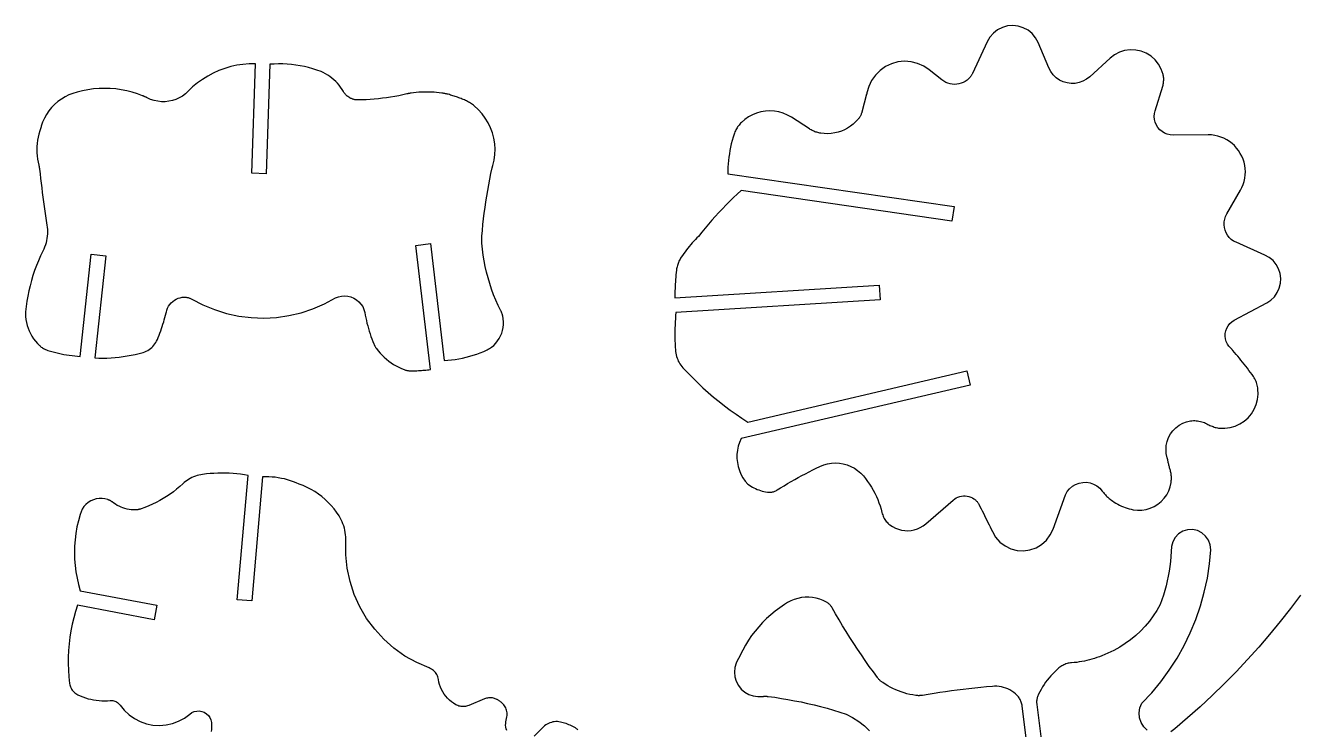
# Model space of a CAD drawing. Extents: x -497.9 to -455.6, y -685.9 to -625.4.
# Drawn here: x -497.87 to -470.51, y -640.47 to -625.37 of the extents above; entities that cross this region are included whole.
import ezdxf

# ---------------------------------------------------------------- set-up
doc = ezdxf.new("R2010")
doc.units = 0
doc.layers.add('SECTIONCUTEDGES', color=18, linetype='CONTINUOUS')

msp = doc.modelspace()

# ---------------------------------------------------------------- linework, layer by layer
at = {"layer": 'SECTIONCUTEDGES'}
for points in [[(-482.475, -635.067), (-482.426, -635.139), (-482.369, -635.205), (-482.338, -635.227), (-482.306, -635.248), (-482.273, -635.268), (-482.24, -635.286), (-482.206, -635.302), (-482.171, -635.317), (-482.135, -635.331), (-482.099, -635.343), (-482.063, -635.354), (-482.026, -635.363), (-481.988, -635.371), (-481.951, -635.377), (-481.932, -635.379), (-481.914, -635.38), (-481.896, -635.38), (-481.877, -635.378), (-481.859, -635.376), (-481.841, -635.373), (-481.823, -635.368), (-481.806, -635.363), (-481.788, -635.356), (-481.772, -635.349), (-481.755, -635.34), (-481.739, -635.331), (-481.666, -635.284), (-481.591, -635.239), (-481.516, -635.194), (-481.441, -635.15), (-481.365, -635.106), (-481.289, -635.064), (-481.212, -635.022), (-481.135, -634.981), (-481.057, -634.941), (-480.979, -634.902), (-480.901, -634.863), (-480.822, -634.826), (-480.743, -634.794), (-480.661, -634.771), (-480.577, -634.756), (-480.491, -634.751), (-480.406, -634.756), (-480.322, -634.77), (-480.239, -634.792), (-480.16, -634.824), (-480.084, -634.864), (-480.014, -634.912), (-479.949, -634.968), (-479.89, -635.03), (-479.844, -635.087), (-479.799, -635.147), (-479.757, -635.208), (-479.718, -635.27), (-479.68, -635.334), (-479.646, -635.4), (-479.613, -635.467), (-479.584, -635.535), (-479.557, -635.604), (-479.533, -635.674), (-479.511, -635.744), (-479.492, -635.816), (-479.485, -635.842), (-479.477, -635.867), (-479.467, -635.891), (-479.456, -635.915), (-479.444, -635.939), (-479.43, -635.961), (-479.415, -635.983), (-479.399, -636.004), (-479.381, -636.024), (-479.363, -636.043), (-479.343, -636.061), (-479.323, -636.078), (-479.266, -636.117), (-479.204, -636.149), (-479.14, -636.174), (-479.073, -636.192), (-479.004, -636.202), (-478.935, -636.204), (-478.866, -636.198), (-478.798, -636.185), (-478.732, -636.163), (-478.669, -636.135), (-478.609, -636.099), (-478.554, -636.057), (-477.963, -635.547), (-477.931, -635.523), (-477.897, -635.502), (-477.861, -635.485), (-477.823, -635.472), (-477.784, -635.463), (-477.745, -635.459), (-477.705, -635.458), (-477.665, -635.463), (-477.626, -635.471), (-477.588, -635.484), (-477.552, -635.501), (-477.518, -635.521), (-477.507, -635.529), (-477.497, -635.537), (-477.487, -635.545), (-477.478, -635.553), (-477.469, -635.562), (-477.46, -635.572), (-477.452, -635.581), (-477.444, -635.591), (-477.437, -635.602), (-477.429, -635.612), (-477.423, -635.623), (-477.417, -635.634), (-477.391, -635.683), (-477.366, -635.732), (-477.341, -635.78), (-477.316, -635.829), (-477.291, -635.878), (-477.267, -635.927), (-477.242, -635.976), (-477.218, -636.025), (-477.194, -636.075), (-477.17, -636.124), (-477.147, -636.174), (-477.123, -636.223), (-477.054, -636.343), (-476.962, -636.447), (-476.851, -636.531), (-476.727, -636.591), (-476.592, -636.626), (-476.454, -636.634), (-476.317, -636.615), (-476.186, -636.569), (-476.066, -636.498), (-475.963, -636.405), (-475.88, -636.294), (-475.821, -636.169), (-475.556, -635.436), (-475.517, -635.366), (-475.466, -635.304), (-475.406, -635.252), (-475.337, -635.211), (-475.262, -635.183), (-475.184, -635.168), (-475.104, -635.166), (-475.025, -635.179), (-474.95, -635.204), (-474.88, -635.243), (-474.818, -635.293), (-474.765, -635.353), (-474.752, -635.37), (-474.738, -635.388), (-474.724, -635.405), (-474.709, -635.421), (-474.694, -635.437), (-474.679, -635.453), (-474.664, -635.469), (-474.648, -635.484), (-474.631, -635.499), (-474.615, -635.513), (-474.598, -635.527), (-474.58, -635.541), (-474.545, -635.567), (-474.508, -635.592), (-474.47, -635.615), (-474.432, -635.637), (-474.392, -635.658), (-474.352, -635.676), (-474.311, -635.693), (-474.27, -635.709), (-474.228, -635.723), (-474.185, -635.735), (-474.142, -635.745), (-474.099, -635.754), (-474.007, -635.765), (-473.914, -635.762), (-473.822, -635.748), (-473.734, -635.722), (-473.649, -635.684), (-473.57, -635.635), (-473.499, -635.576), (-473.436, -635.508), (-473.382, -635.432), (-473.339, -635.35), (-473.307, -635.263), (-473.288, -635.173), (-473.285, -635.151), (-473.283, -635.129), (-473.281, -635.107), (-473.281, -635.086), (-473.281, -635.064), (-473.282, -635.042), (-473.284, -635.02), (-473.286, -634.999), (-473.289, -634.977), (-473.293, -634.956), (-473.298, -634.934), (-473.303, -634.913), (-473.308, -634.894), (-473.314, -634.875), (-473.319, -634.856), (-473.324, -634.837), (-473.328, -634.818), (-473.333, -634.799), (-473.338, -634.78), (-473.342, -634.76), (-473.347, -634.741), (-473.351, -634.722), (-473.355, -634.703), (-473.361, -634.68), (-473.361, -634.676), (-473.362, -634.672), (-473.363, -634.668), (-473.364, -634.664), (-473.365, -634.661), (-473.366, -634.657), (-473.367, -634.653), (-473.368, -634.649), (-473.369, -634.645), (-473.37, -634.642), (-473.371, -634.638), (-473.39, -634.552), (-473.397, -634.464), (-473.391, -634.376), (-473.373, -634.29), (-473.342, -634.207), (-473.301, -634.13), (-473.248, -634.059), (-473.186, -633.996), (-473.116, -633.943), (-473.039, -633.9), (-472.957, -633.869), (-472.871, -633.85), (-472.841, -633.846), (-472.81, -633.844), (-472.78, -633.843), (-472.75, -633.845), (-472.719, -633.848), (-472.689, -633.852), (-472.66, -633.859), (-472.63, -633.867), (-472.602, -633.876), (-472.573, -633.887), (-472.546, -633.9), (-472.519, -633.914), (-472.498, -633.926), (-472.476, -633.937), (-472.454, -633.947), (-472.432, -633.957), (-472.409, -633.965), (-472.387, -633.973), (-472.364, -633.981), (-472.34, -633.988), (-472.317, -633.994), (-472.293, -633.999), (-472.269, -634.003), (-472.246, -634.007), (-472.134, -634.008), (-472.023, -633.993), (-471.915, -633.962), (-471.814, -633.915), (-471.72, -633.854), (-471.636, -633.78), (-471.564, -633.695), (-471.505, -633.6), (-471.461, -633.497), (-471.432, -633.389), (-471.419, -633.277), (-471.423, -633.166), (-471.427, -633.137), (-471.432, -633.109), (-471.438, -633.082), (-471.446, -633.054), (-471.455, -633.027), (-471.465, -633.001), (-471.476, -632.974), (-471.488, -632.949), (-471.502, -632.924), (-471.516, -632.899), (-471.532, -632.876), (-471.549, -632.853), (-471.582, -632.809), (-471.616, -632.765), (-471.65, -632.722), (-471.684, -632.679), (-471.718, -632.635), (-471.753, -632.592), (-471.788, -632.549), (-471.822, -632.507), (-471.857, -632.464), (-471.892, -632.422), (-471.928, -632.379), (-471.963, -632.337), (-471.967, -632.333), (-471.97, -632.329), (-471.973, -632.325), (-471.977, -632.322), (-471.98, -632.318), (-471.984, -632.314), (-471.987, -632.31), (-471.991, -632.307), (-471.995, -632.303), (-471.998, -632.3), (-472.002, -632.296), (-472.006, -632.293), (-472.046, -632.25), (-472.079, -632.201), (-472.104, -632.147), (-472.12, -632.091), (-472.127, -632.032), (-472.124, -631.973), (-472.112, -631.915), (-472.091, -631.86), (-472.062, -631.809), (-472.025, -631.764), (-471.981, -631.724), (-471.932, -631.692), (-471.234, -631.318), (-471.146, -631.26), (-471.07, -631.186), (-471.009, -631.099), (-470.965, -631.002), (-470.94, -630.899), (-470.934, -630.794), (-470.948, -630.688), (-470.981, -630.588), (-471.032, -630.495), (-471.1, -630.413), (-471.181, -630.345), (-471.274, -630.294), (-471.894, -630.02), (-471.947, -629.992), (-471.996, -629.957), (-472.039, -629.916), (-472.076, -629.868), (-472.106, -629.816), (-472.129, -629.761), (-472.144, -629.702), (-472.15, -629.643), (-472.148, -629.583), (-472.138, -629.523), (-472.119, -629.466), (-472.093, -629.412), (-471.799, -628.903), (-471.767, -628.842), (-471.741, -628.778), (-471.72, -628.712), (-471.706, -628.644), (-471.697, -628.576), (-471.694, -628.507), (-471.698, -628.438), (-471.707, -628.37), (-471.723, -628.303), (-471.744, -628.237), (-471.771, -628.173), (-471.804, -628.113), (-471.84, -628.054), (-471.882, -627.998), (-471.929, -627.947), (-471.98, -627.9), (-472.035, -627.858), (-472.093, -627.82), (-472.154, -627.788), (-472.218, -627.762), (-472.285, -627.741), (-472.352, -627.726), (-472.421, -627.717), (-472.49, -627.715), (-473.245, -627.719), (-473.307, -627.715), (-473.369, -627.701), (-473.427, -627.677), (-473.481, -627.645), (-473.529, -627.604), (-473.57, -627.557), (-473.603, -627.504), (-473.628, -627.446), (-473.643, -627.385), (-473.649, -627.323), (-473.645, -627.26), (-473.631, -627.199), (-473.467, -626.668), (-473.461, -626.648), (-473.457, -626.627), (-473.453, -626.606), (-473.45, -626.586), (-473.448, -626.565), (-473.447, -626.543), (-473.446, -626.522), (-473.447, -626.501), (-473.449, -626.48), (-473.452, -626.459), (-473.455, -626.438), (-473.46, -626.418), (-473.498, -626.305), (-473.555, -626.2), (-473.629, -626.107), (-473.718, -626.028), (-473.82, -625.965), (-473.93, -625.921), (-474.047, -625.896), (-474.166, -625.892), (-474.284, -625.908), (-474.398, -625.944), (-474.503, -626), (-474.598, -626.072), (-475.033, -626.471), (-475.102, -626.524), (-475.179, -626.567), (-475.261, -626.596), (-475.347, -626.612), (-475.434, -626.614), (-475.521, -626.602), (-475.604, -626.577), (-475.683, -626.539), (-475.754, -626.489), (-475.817, -626.428), (-475.869, -626.358), (-475.91, -626.281), (-476.142, -625.735), (-476.197, -625.634), (-476.27, -625.545), (-476.358, -625.472), (-476.459, -625.418), (-476.569, -625.383), (-476.683, -625.37), (-476.798, -625.38), (-476.908, -625.411), (-477.011, -625.462), (-477.102, -625.532), (-477.178, -625.618), (-477.236, -625.718), (-477.551, -626.397), (-477.558, -626.411), (-477.565, -626.424), (-477.573, -626.438), (-477.581, -626.451), (-477.59, -626.463), (-477.599, -626.476), (-477.609, -626.487), (-477.62, -626.499), (-477.63, -626.51), (-477.642, -626.521), (-477.653, -626.531), (-477.665, -626.541), (-477.705, -626.568), (-477.748, -626.592), (-477.793, -626.61), (-477.84, -626.623), (-477.887, -626.631), (-477.936, -626.633), (-477.984, -626.63), (-478.032, -626.622), (-478.079, -626.608), (-478.124, -626.589), (-478.166, -626.566), (-478.206, -626.538), (-478.478, -626.32), (-478.596, -626.241), (-478.727, -626.183), (-478.865, -626.149), (-479.007, -626.138), (-479.149, -626.152), (-479.286, -626.19), (-479.415, -626.251), (-479.531, -626.333), (-479.632, -626.433), (-479.715, -626.549), (-479.776, -626.678), (-479.814, -626.815), (-479.815, -626.817), (-479.815, -626.82), (-479.816, -626.822), (-479.816, -626.825), (-479.817, -626.827), (-479.817, -626.829), (-479.818, -626.832), (-479.818, -626.834), (-479.819, -626.836), (-479.82, -626.838), (-479.82, -626.841), (-479.821, -626.843), (-479.923, -627.226), (-479.927, -627.24), (-479.931, -627.253), (-479.936, -627.267), (-479.942, -627.28), (-479.948, -627.293), (-479.954, -627.306), (-479.961, -627.319), (-479.968, -627.331), (-479.976, -627.343), (-479.984, -627.355), (-479.993, -627.366), (-480.002, -627.377), (-480.052, -627.432), (-480.107, -627.483), (-480.166, -627.528), (-480.229, -627.569), (-480.294, -627.604), (-480.363, -627.633), (-480.434, -627.657), (-480.506, -627.674), (-480.58, -627.685), (-480.654, -627.69), (-480.729, -627.688), (-480.803, -627.68), (-480.825, -627.677), (-480.847, -627.672), (-480.868, -627.667), (-480.889, -627.661), (-480.91, -627.655), (-480.931, -627.647), (-480.952, -627.639), (-480.972, -627.63), (-480.992, -627.621), (-481.012, -627.61), (-481.031, -627.599), (-481.05, -627.588), (-481.437, -627.339), (-481.521, -627.291), (-481.61, -627.253), (-481.703, -627.225), (-481.799, -627.208), (-481.895, -627.202), (-481.992, -627.206), (-482.088, -627.221), (-482.181, -627.247), (-482.271, -627.284), (-482.357, -627.33), (-482.436, -627.385), (-482.509, -627.449), (-482.527, -627.467), (-482.543, -627.485), (-482.559, -627.504), (-482.574, -627.524), (-482.589, -627.544), (-482.602, -627.565), (-482.615, -627.586), (-482.627, -627.608), (-482.638, -627.63), (-482.648, -627.653), (-482.657, -627.676), (-482.665, -627.699), (-482.687, -627.768), (-482.707, -627.838), (-482.725, -627.907), (-482.741, -627.978), (-482.755, -628.048), (-482.767, -628.119), (-482.777, -628.191), (-482.786, -628.262), (-482.792, -628.334), (-482.797, -628.406), (-482.799, -628.478), (-482.8, -628.55), (-477.945, -629.255), (-477.99, -629.565), (-482.514, -628.908), (-482.596, -628.984), (-482.678, -629.061), (-482.758, -629.14), (-482.837, -629.219), (-482.915, -629.299), (-482.992, -629.381), (-483.068, -629.464), (-483.143, -629.547), (-483.216, -629.632), (-483.288, -629.718), (-483.359, -629.804), (-483.429, -629.892), (-483.464, -629.926), (-483.497, -629.961), (-483.53, -629.997), (-483.563, -630.033), (-483.595, -630.07), (-483.626, -630.107), (-483.657, -630.144), (-483.687, -630.183), (-483.716, -630.221), (-483.745, -630.26), (-483.773, -630.3), (-483.8, -630.34), (-483.814, -630.361), (-483.826, -630.382), (-483.838, -630.404), (-483.849, -630.426), (-483.858, -630.449), (-483.867, -630.472), (-483.876, -630.495), (-483.883, -630.519), (-483.889, -630.543), (-483.894, -630.567), (-483.899, -630.591), (-483.902, -630.616), (-483.908, -630.665), (-483.913, -630.715), (-483.917, -630.764), (-483.921, -630.814), (-483.925, -630.864), (-483.928, -630.914), (-483.93, -630.963), (-483.932, -631.013), (-483.934, -631.063), (-483.935, -631.113), (-483.935, -631.163), (-483.935, -631.212), (-479.55, -630.938), (-479.531, -631.251), (-483.915, -631.525), (-483.921, -631.592), (-483.926, -631.659), (-483.93, -631.726), (-483.933, -631.793), (-483.935, -631.86), (-483.936, -631.927), (-483.936, -631.994), (-483.936, -632.061), (-483.935, -632.128), (-483.932, -632.195), (-483.929, -632.263), (-483.925, -632.33), (-483.922, -632.364), (-483.917, -632.399), (-483.909, -632.433), (-483.9, -632.467), (-483.889, -632.501), (-483.876, -632.533), (-483.862, -632.565), (-483.845, -632.596), (-483.827, -632.626), (-483.808, -632.655), (-483.786, -632.683), (-483.763, -632.709), (-483.66, -632.821), (-483.554, -632.929), (-483.446, -633.036), (-483.335, -633.14), (-483.222, -633.241), (-483.106, -633.34), (-482.988, -633.436), (-482.869, -633.529), (-482.747, -633.62), (-482.623, -633.707), (-482.497, -633.792), (-482.369, -633.874), (-477.671, -632.778), (-477.6, -633.083), (-482.517, -634.23), (-482.551, -634.311), (-482.578, -634.394), (-482.595, -634.48), (-482.604, -634.567), (-482.604, -634.654), (-482.595, -634.741), (-482.578, -634.827), (-482.552, -634.91), (-482.518, -634.99)], [(-497.659, -632.138), (-497.617, -632.186), (-497.572, -632.232), (-497.559, -632.243), (-497.546, -632.255), (-497.532, -632.266), (-497.517, -632.276), (-497.503, -632.286), (-497.487, -632.295), (-497.472, -632.304), (-497.456, -632.312), (-497.44, -632.319), (-497.424, -632.326), (-497.408, -632.332), (-497.391, -632.338), (-497.334, -632.355), (-497.278, -632.371), (-497.221, -632.386), (-497.163, -632.399), (-497.106, -632.412), (-497.048, -632.423), (-496.99, -632.433), (-496.931, -632.442), (-496.873, -632.449), (-496.814, -632.456), (-496.756, -632.461), (-496.697, -632.465), (-496.462, -630.273), (-496.15, -630.306), (-496.385, -632.498), (-496.298, -632.502), (-496.21, -632.503), (-496.123, -632.501), (-496.035, -632.497), (-495.948, -632.491), (-495.861, -632.482), (-495.774, -632.471), (-495.688, -632.457), (-495.602, -632.441), (-495.516, -632.423), (-495.431, -632.402), (-495.346, -632.379), (-495.313, -632.368), (-495.28, -632.355), (-495.249, -632.339), (-495.219, -632.32), (-495.19, -632.3), (-495.163, -632.277), (-495.138, -632.253), (-495.114, -632.227), (-495.093, -632.199), (-495.074, -632.169), (-495.057, -632.138), (-495.042, -632.106), (-495.023, -632.059), (-495.005, -632.013), (-494.987, -631.966), (-494.97, -631.918), (-494.953, -631.871), (-494.937, -631.823), (-494.922, -631.776), (-494.906, -631.728), (-494.892, -631.68), (-494.878, -631.632), (-494.864, -631.583), (-494.851, -631.535), (-494.851, -631.533), (-494.851, -631.532), (-494.85, -631.531), (-494.85, -631.529), (-494.85, -631.528), (-494.849, -631.527), (-494.849, -631.525), (-494.849, -631.524), (-494.849, -631.522), (-494.848, -631.521), (-494.848, -631.52), (-494.848, -631.518), (-494.837, -631.474), (-494.821, -631.432), (-494.8, -631.391), (-494.775, -631.354), (-494.746, -631.319), (-494.713, -631.288), (-494.677, -631.261), (-494.637, -631.238), (-494.596, -631.22), (-494.552, -631.207), (-494.508, -631.199), (-494.462, -631.196), (-494.449, -631.196), (-494.435, -631.197), (-494.421, -631.199), (-494.408, -631.201), (-494.394, -631.203), (-494.381, -631.206), (-494.368, -631.21), (-494.355, -631.215), (-494.342, -631.219), (-494.329, -631.225), (-494.317, -631.231), (-494.305, -631.238), (-494.065, -631.361), (-493.815, -631.463), (-493.558, -631.543), (-493.294, -631.6), (-493.027, -631.633), (-492.757, -631.643), (-492.488, -631.629), (-492.221, -631.591), (-491.958, -631.53), (-491.702, -631.446), (-491.454, -631.34), (-491.216, -631.212), (-491.154, -631.188), (-491.088, -631.173), (-491.021, -631.169), (-490.954, -631.174), (-490.888, -631.19), (-490.826, -631.215), (-490.769, -631.25), (-490.717, -631.293), (-490.672, -631.343), (-490.635, -631.399), (-490.608, -631.461), (-490.59, -631.526), (-490.58, -631.583), (-490.568, -631.641), (-490.556, -631.698), (-490.543, -631.755), (-490.528, -631.812), (-490.512, -631.868), (-490.496, -631.925), (-490.478, -631.98), (-490.459, -632.036), (-490.439, -632.091), (-490.418, -632.146), (-490.396, -632.2), (-490.392, -632.208), (-490.388, -632.217), (-490.385, -632.225), (-490.38, -632.233), (-490.376, -632.241), (-490.372, -632.249), (-490.367, -632.257), (-490.363, -632.265), (-490.358, -632.272), (-490.353, -632.28), (-490.348, -632.288), (-490.342, -632.295), (-490.304, -632.346), (-490.263, -632.394), (-490.219, -632.441), (-490.173, -632.485), (-490.126, -632.527), (-490.076, -632.566), (-490.024, -632.603), (-489.971, -632.638), (-489.916, -632.67), (-489.859, -632.699), (-489.801, -632.725), (-489.742, -632.748), (-489.728, -632.753), (-489.714, -632.758), (-489.7, -632.762), (-489.685, -632.765), (-489.671, -632.768), (-489.656, -632.771), (-489.642, -632.773), (-489.627, -632.775), (-489.612, -632.776), (-489.598, -632.777), (-489.583, -632.777), (-489.568, -632.777), (-489.536, -632.776), (-489.503, -632.775), (-489.471, -632.773), (-489.439, -632.771), (-489.406, -632.769), (-489.374, -632.767), (-489.342, -632.764), (-489.309, -632.761), (-489.277, -632.758), (-489.245, -632.755), (-489.213, -632.751), (-489.181, -632.747), (-489.494, -630.085), (-489.183, -630.048), (-488.888, -632.555), (-488.808, -632.549), (-488.729, -632.54), (-488.65, -632.53), (-488.572, -632.516), (-488.493, -632.501), (-488.416, -632.483), (-488.339, -632.462), (-488.262, -632.44), (-488.187, -632.415), (-488.112, -632.387), (-488.038, -632.358), (-487.965, -632.326), (-487.957, -632.322), (-487.949, -632.318), (-487.94, -632.314), (-487.932, -632.309), (-487.925, -632.305), (-487.917, -632.3), (-487.909, -632.296), (-487.901, -632.291), (-487.894, -632.286), (-487.886, -632.28), (-487.879, -632.275), (-487.872, -632.269), (-487.824, -632.229), (-487.78, -632.184), (-487.741, -632.135), (-487.707, -632.082), (-487.677, -632.027), (-487.653, -631.969), (-487.635, -631.909), (-487.622, -631.847), (-487.615, -631.785), (-487.614, -631.722), (-487.619, -631.66), (-487.63, -631.598), (-487.632, -631.588), (-487.635, -631.579), (-487.637, -631.569), (-487.64, -631.56), (-487.643, -631.551), (-487.647, -631.541), (-487.65, -631.532), (-487.654, -631.523), (-487.657, -631.514), (-487.661, -631.505), (-487.666, -631.496), (-487.67, -631.487), (-487.725, -631.374), (-487.777, -631.259), (-487.825, -631.143), (-487.869, -631.025), (-487.909, -630.905), (-487.946, -630.784), (-487.978, -630.663), (-488.006, -630.54), (-488.03, -630.416), (-488.051, -630.292), (-488.067, -630.167), (-488.079, -630.041), (-488.08, -630.028), (-488.081, -630.015), (-488.081, -630.002), (-488.082, -629.989), (-488.082, -629.976), (-488.082, -629.963), (-488.082, -629.95), (-488.081, -629.937), (-488.081, -629.924), (-488.08, -629.911), (-488.079, -629.899), (-488.078, -629.886), (-488.067, -629.763), (-488.054, -629.64), (-488.04, -629.517), (-488.025, -629.395), (-488.008, -629.273), (-487.991, -629.151), (-487.971, -629.029), (-487.951, -628.907), (-487.929, -628.786), (-487.906, -628.665), (-487.882, -628.544), (-487.856, -628.423), (-487.855, -628.419), (-487.854, -628.414), (-487.853, -628.41), (-487.852, -628.406), (-487.851, -628.402), (-487.85, -628.398), (-487.849, -628.393), (-487.848, -628.389), (-487.847, -628.385), (-487.845, -628.381), (-487.844, -628.376), (-487.843, -628.372), (-487.816, -628.257), (-487.8, -628.14), (-487.795, -628.023), (-487.802, -627.905), (-487.821, -627.788), (-487.85, -627.674), (-487.891, -627.563), (-487.942, -627.457), (-488.004, -627.356), (-488.074, -627.262), (-488.154, -627.175), (-488.242, -627.096), (-488.261, -627.08), (-488.281, -627.065), (-488.302, -627.051), (-488.322, -627.037), (-488.343, -627.024), (-488.365, -627.011), (-488.386, -626.999), (-488.408, -626.987), (-488.43, -626.976), (-488.453, -626.966), (-488.476, -626.956), (-488.499, -626.947), (-488.524, -626.937), (-488.549, -626.928), (-488.574, -626.919), (-488.599, -626.91), (-488.624, -626.901), (-488.649, -626.893), (-488.675, -626.885), (-488.7, -626.877), (-488.725, -626.869), (-488.751, -626.861), (-488.776, -626.853), (-488.802, -626.846), (-488.813, -626.843), (-488.825, -626.84), (-488.836, -626.837), (-488.848, -626.834), (-488.859, -626.832), (-488.871, -626.829), (-488.882, -626.827), (-488.894, -626.825), (-488.905, -626.823), (-488.917, -626.821), (-488.929, -626.819), (-488.94, -626.818), (-488.995, -626.811), (-489.05, -626.806), (-489.104, -626.802), (-489.159, -626.799), (-489.214, -626.798), (-489.269, -626.797), (-489.324, -626.798), (-489.379, -626.8), (-489.434, -626.803), (-489.489, -626.808), (-489.543, -626.813), (-489.598, -626.82), (-489.605, -626.821), (-489.613, -626.822), (-489.62, -626.824), (-489.628, -626.825), (-489.635, -626.826), (-489.643, -626.827), (-489.65, -626.829), (-489.658, -626.83), (-489.665, -626.832), (-489.673, -626.834), (-489.68, -626.835), (-489.688, -626.837), (-489.774, -626.857), (-489.861, -626.875), (-489.948, -626.891), (-490.035, -626.906), (-490.122, -626.919), (-490.21, -626.931), (-490.298, -626.941), (-490.386, -626.949), (-490.474, -626.956), (-490.563, -626.961), (-490.651, -626.965), (-490.74, -626.967), (-490.752, -626.967), (-490.765, -626.966), (-490.778, -626.965), (-490.791, -626.964), (-490.803, -626.961), (-490.816, -626.959), (-490.828, -626.956), (-490.84, -626.952), (-490.852, -626.948), (-490.864, -626.943), (-490.876, -626.938), (-490.887, -626.932), (-490.894, -626.929), (-490.901, -626.925), (-490.908, -626.921), (-490.915, -626.917), (-490.922, -626.913), (-490.928, -626.909), (-490.935, -626.905), (-490.941, -626.9), (-490.948, -626.896), (-490.954, -626.891), (-490.961, -626.887), (-490.967, -626.882), (-490.975, -626.876), (-490.983, -626.869), (-490.991, -626.862), (-490.999, -626.854), (-491.006, -626.847), (-491.013, -626.839), (-491.02, -626.831), (-491.027, -626.822), (-491.033, -626.814), (-491.039, -626.805), (-491.045, -626.796), (-491.05, -626.787), (-491.078, -626.74), (-491.109, -626.695), (-491.142, -626.652), (-491.177, -626.61), (-491.215, -626.571), (-491.255, -626.533), (-491.296, -626.498), (-491.34, -626.465), (-491.385, -626.434), (-491.432, -626.406), (-491.48, -626.381), (-491.529, -626.358), (-491.617, -626.327), (-491.705, -626.298), (-491.795, -626.273), (-491.886, -626.252), (-491.977, -626.233), (-492.069, -626.219), (-492.161, -626.207), (-492.254, -626.199), (-492.347, -626.195), (-492.44, -626.193), (-492.533, -626.196), (-492.625, -626.202), (-492.704, -628.55), (-493.017, -628.54), (-492.938, -626.191), (-493.072, -626.193), (-493.205, -626.204), (-493.337, -626.223), (-493.468, -626.252), (-493.596, -626.29), (-493.721, -626.336), (-493.843, -626.391), (-493.961, -626.454), (-494.074, -626.525), (-494.182, -626.603), (-494.285, -626.688), (-494.381, -626.781), (-494.44, -626.835), (-494.503, -626.882), (-494.572, -626.922), (-494.644, -626.955), (-494.719, -626.979), (-494.797, -626.996), (-494.876, -627.004), (-494.955, -627.004), (-495.034, -626.996), (-495.112, -626.979), (-495.187, -626.954), (-495.259, -626.922), (-495.267, -626.917), (-495.275, -626.913), (-495.283, -626.909), (-495.292, -626.905), (-495.3, -626.902), (-495.308, -626.898), (-495.316, -626.894), (-495.324, -626.89), (-495.333, -626.887), (-495.341, -626.883), (-495.349, -626.88), (-495.358, -626.876), (-495.47, -626.834), (-495.584, -626.799), (-495.7, -626.769), (-495.817, -626.747), (-495.935, -626.73), (-496.054, -626.721), (-496.174, -626.718), (-496.293, -626.721), (-496.413, -626.731), (-496.531, -626.748), (-496.648, -626.771), (-496.764, -626.801), (-496.853, -626.827), (-496.939, -626.86), (-497.022, -626.901), (-497.101, -626.949), (-497.176, -627.003), (-497.246, -627.064), (-497.31, -627.131), (-497.369, -627.203), (-497.42, -627.279), (-497.465, -627.36), (-497.503, -627.445), (-497.533, -627.532), (-497.534, -627.535), (-497.535, -627.538), (-497.536, -627.541), (-497.537, -627.544), (-497.538, -627.547), (-497.539, -627.55), (-497.54, -627.553), (-497.541, -627.556), (-497.542, -627.559), (-497.543, -627.562), (-497.544, -627.565), (-497.545, -627.568), (-497.567, -627.632), (-497.585, -627.697), (-497.6, -627.763), (-497.612, -627.83), (-497.621, -627.897), (-497.626, -627.964), (-497.628, -628.032), (-497.626, -628.1), (-497.621, -628.167), (-497.613, -628.234), (-497.601, -628.301), (-497.586, -628.367), (-497.584, -628.374), (-497.583, -628.381), (-497.581, -628.387), (-497.58, -628.394), (-497.578, -628.401), (-497.577, -628.408), (-497.576, -628.415), (-497.575, -628.422), (-497.574, -628.429), (-497.573, -628.436), (-497.572, -628.443), (-497.571, -628.45), (-497.559, -628.55), (-497.548, -628.65), (-497.535, -628.75), (-497.523, -628.85), (-497.51, -628.95), (-497.497, -629.05), (-497.483, -629.15), (-497.47, -629.25), (-497.455, -629.35), (-497.441, -629.449), (-497.426, -629.549), (-497.411, -629.649), (-497.405, -629.696), (-497.402, -629.744), (-497.4, -629.792), (-497.402, -629.84), (-497.406, -629.888), (-497.412, -629.936), (-497.42, -629.983), (-497.431, -630.03), (-497.445, -630.076), (-497.461, -630.122), (-497.479, -630.166), (-497.499, -630.21), (-497.548, -630.312), (-497.594, -630.415), (-497.636, -630.52), (-497.675, -630.626), (-497.712, -630.733), (-497.744, -630.841), (-497.774, -630.951), (-497.8, -631.061), (-497.822, -631.172), (-497.841, -631.283), (-497.857, -631.395), (-497.869, -631.507), (-497.87, -631.511), (-497.87, -631.514), (-497.87, -631.518), (-497.87, -631.521), (-497.871, -631.524), (-497.871, -631.528), (-497.871, -631.531), (-497.871, -631.534), (-497.871, -631.538), (-497.871, -631.541), (-497.871, -631.545), (-497.871, -631.548), (-497.868, -631.612), (-497.861, -631.675), (-497.85, -631.738), (-497.835, -631.8), (-497.815, -631.861), (-497.791, -631.92), (-497.764, -631.978), (-497.732, -632.034), (-497.697, -632.087)]]:
    msp.add_lwpolyline(points, close=True, dxfattribs=at)
for points in [[(-487.541, -640.486), (-487.555, -640.451), (-487.563, -640.414), (-487.568, -640.376), (-487.567, -640.338), (-487.563, -640.301), (-487.542, -640.192), (-487.538, -640.165), (-487.536, -640.138), (-487.537, -640.11), (-487.54, -640.083), (-487.546, -640.056), (-487.554, -640.03), (-487.564, -640.004), (-487.576, -639.98), (-487.591, -639.957), (-487.607, -639.935), (-487.626, -639.914), (-487.646, -639.896), (-487.655, -639.888), (-487.665, -639.88), (-487.675, -639.873), (-487.685, -639.865), (-487.695, -639.858), (-487.705, -639.852), (-487.716, -639.845), (-487.726, -639.839), (-487.737, -639.833), (-487.748, -639.827), (-487.759, -639.821), (-487.77, -639.816), (-487.79, -639.808), (-487.81, -639.801), (-487.831, -639.795), (-487.852, -639.791), (-487.873, -639.789), (-487.895, -639.788), (-487.916, -639.788), (-487.938, -639.79), (-487.959, -639.793), (-487.98, -639.798), (-488, -639.804), (-488.021, -639.812), (-488.361, -639.953), (-488.383, -639.961), (-488.406, -639.968), (-488.429, -639.972), (-488.453, -639.975), (-488.476, -639.977), (-488.5, -639.976), (-488.524, -639.974), (-488.547, -639.969), (-488.57, -639.964), (-488.593, -639.956), (-488.614, -639.947), (-488.636, -639.936), (-488.684, -639.906), (-488.73, -639.872), (-488.773, -639.836), (-488.813, -639.796), (-488.85, -639.753), (-488.884, -639.707), (-488.915, -639.66), (-488.942, -639.61), (-488.965, -639.558), (-488.984, -639.504), (-488.998, -639.449), (-489.009, -639.394), (-489.015, -639.367), (-489.023, -639.34), (-489.033, -639.314), (-489.045, -639.289), (-489.06, -639.266), (-489.076, -639.244), (-489.095, -639.223), (-489.115, -639.204), (-489.137, -639.187), (-489.16, -639.172), (-489.185, -639.159), (-489.21, -639.148), (-489.476, -639.033), (-489.729, -638.891), (-489.965, -638.723), (-490.183, -638.531), (-490.378, -638.318), (-490.551, -638.084), (-490.697, -637.834), (-490.816, -637.57), (-490.907, -637.295), (-490.969, -637.011), (-491, -636.723), (-491, -636.433), (-490.999, -636.385), (-491, -636.337), (-491.004, -636.29), (-491.01, -636.242), (-491.018, -636.195), (-491.029, -636.149), (-491.042, -636.103), (-491.058, -636.058), (-491.076, -636.013), (-491.096, -635.97), (-491.118, -635.927), (-491.142, -635.886), (-491.194, -635.809), (-491.25, -635.735), (-491.31, -635.664), (-491.374, -635.596), (-491.441, -635.532), (-491.512, -635.472), (-491.587, -635.417), (-491.664, -635.365), (-491.744, -635.318), (-491.827, -635.276), (-491.912, -635.238), (-491.999, -635.205), (-492.061, -635.178), (-492.123, -635.154), (-492.187, -635.132), (-492.251, -635.112), (-492.316, -635.095), (-492.381, -635.081), (-492.447, -635.069), (-492.514, -635.059), (-492.581, -635.053), (-492.648, -635.049), (-492.715, -635.047), (-492.782, -635.049), (-493.017, -637.711), (-493.329, -637.683), (-493.094, -635.021), (-493.175, -635.007), (-493.256, -634.995), (-493.337, -634.986), (-493.418, -634.978), (-493.5, -634.973), (-493.582, -634.97), (-493.663, -634.969), (-493.745, -634.97), (-493.827, -634.974), (-493.908, -634.98), (-493.99, -634.987), (-494.071, -634.998), (-494.11, -635.004), (-494.149, -635.012), (-494.188, -635.023), (-494.226, -635.035), (-494.263, -635.049), (-494.3, -635.066), (-494.335, -635.084), (-494.37, -635.103), (-494.403, -635.125), (-494.436, -635.148), (-494.467, -635.173), (-494.497, -635.199), (-494.562, -635.258), (-494.629, -635.314), (-494.698, -635.368), (-494.769, -635.419), (-494.842, -635.468), (-494.916, -635.514), (-494.992, -635.558), (-495.069, -635.599), (-495.148, -635.637), (-495.228, -635.673), (-495.309, -635.706), (-495.391, -635.736), (-495.401, -635.739), (-495.411, -635.742), (-495.422, -635.745), (-495.432, -635.747), (-495.442, -635.75), (-495.453, -635.752), (-495.463, -635.753), (-495.474, -635.755), (-495.484, -635.756), (-495.495, -635.756), (-495.505, -635.757), (-495.516, -635.757), (-495.56, -635.756), (-495.605, -635.753), (-495.649, -635.747), (-495.693, -635.739), (-495.736, -635.728), (-495.779, -635.715), (-495.82, -635.699), (-495.861, -635.681), (-495.901, -635.661), (-495.939, -635.638), (-495.977, -635.614), (-496.012, -635.587), (-496.019, -635.582), (-496.027, -635.577), (-496.034, -635.572), (-496.041, -635.567), (-496.049, -635.563), (-496.057, -635.558), (-496.064, -635.554), (-496.072, -635.55), (-496.08, -635.547), (-496.088, -635.543), (-496.097, -635.54), (-496.105, -635.537), (-496.166, -635.521), (-496.229, -635.513), (-496.292, -635.514), (-496.354, -635.523), (-496.415, -635.541), (-496.472, -635.567), (-496.526, -635.601), (-496.574, -635.641), (-496.616, -635.688), (-496.652, -635.74), (-496.68, -635.796), (-496.7, -635.856), (-496.737, -635.989), (-496.768, -636.124), (-496.791, -636.261), (-496.808, -636.398), (-496.818, -636.536), (-496.822, -636.674), (-496.818, -636.812), (-496.807, -636.95), (-496.79, -637.087), (-496.766, -637.223), (-496.735, -637.358), (-496.698, -637.491), (-495.053, -637.804), (-495.112, -638.112), (-496.756, -637.799), (-496.799, -637.934), (-496.837, -638.071), (-496.869, -638.209), (-496.896, -638.349), (-496.918, -638.489), (-496.935, -638.63), (-496.947, -638.771), (-496.953, -638.913), (-496.953, -639.055), (-496.949, -639.197), (-496.939, -639.339), (-496.924, -639.48), (-496.919, -639.506), (-496.913, -639.531), (-496.904, -639.555), (-496.894, -639.579), (-496.881, -639.602), (-496.867, -639.623), (-496.851, -639.644), (-496.833, -639.663), (-496.814, -639.68), (-496.794, -639.696), (-496.772, -639.71), (-496.749, -639.723), (-496.695, -639.747), (-496.64, -639.769), (-496.584, -639.789), (-496.527, -639.806), (-496.469, -639.82), (-496.411, -639.832), (-496.352, -639.841), (-496.293, -639.847), (-496.234, -639.851), (-496.175, -639.852), (-496.115, -639.851), (-496.056, -639.846), (-496.036, -639.845), (-496.015, -639.846), (-495.994, -639.848), (-495.974, -639.853), (-495.954, -639.859), (-495.935, -639.867), (-495.917, -639.876), (-495.899, -639.887), (-495.883, -639.9), (-495.868, -639.914), (-495.854, -639.929), (-495.841, -639.946), (-495.753, -640.055), (-495.65, -640.152), (-495.534, -640.233), (-495.409, -640.298), (-495.275, -640.344), (-495.137, -640.372), (-494.996, -640.38), (-494.856, -640.369), (-494.718, -640.338), (-494.586, -640.289), (-494.461, -640.222), (-494.348, -640.138), (-494.302, -640.106), (-494.252, -640.083), (-494.197, -640.071), (-494.142, -640.069), (-494.087, -640.079), (-494.035, -640.099), (-493.988, -640.128), (-493.947, -640.167), (-493.915, -640.212), (-493.892, -640.263), (-493.88, -640.317), (-493.878, -640.373), (-493.88, -640.418), (-493.882, -640.464), (-493.884, -640.51)], [(-473.799, -640.482), (-473.875, -640.407), (-473.931, -640.316), (-473.964, -640.214), (-473.972, -640.107), (-473.955, -640.002), (-473.913, -639.903), (-473.703, -639.679), (-473.507, -639.442), (-473.326, -639.194), (-473.159, -638.936), (-473.009, -638.668), (-472.875, -638.392), (-472.757, -638.108), (-472.657, -637.817), (-472.575, -637.521), (-472.51, -637.221), (-472.464, -636.917), (-472.436, -636.611), (-472.447, -636.505), (-472.485, -636.405), (-472.546, -636.318), (-472.627, -636.249), (-472.723, -636.202), (-472.828, -636.18), (-472.934, -636.186), (-473.036, -636.217), (-473.127, -636.273), (-473.201, -636.35), (-473.253, -636.443), (-473.281, -636.546), (-473.284, -636.652), (-473.291, -636.758), (-473.3, -636.864), (-473.313, -636.969), (-473.329, -637.074), (-473.347, -637.178), (-473.369, -637.282), (-473.394, -637.385), (-473.421, -637.487), (-473.452, -637.589), (-473.485, -637.689), (-473.522, -637.789), (-473.592, -637.912), (-473.67, -638.031), (-473.754, -638.145), (-473.846, -638.253), (-473.944, -638.356), (-474.047, -638.452), (-474.157, -638.542), (-474.272, -638.626), (-474.391, -638.702), (-474.515, -638.771), (-474.643, -638.832), (-474.775, -638.885), (-474.826, -638.906), (-474.879, -638.925), (-474.932, -638.943), (-474.985, -638.959), (-475.039, -638.974), (-475.093, -638.988), (-475.147, -639), (-475.202, -639.01), (-475.257, -639.019), (-475.312, -639.027), (-475.368, -639.033), (-475.423, -639.037), (-475.448, -639.039), (-475.473, -639.043), (-475.497, -639.048), (-475.521, -639.054), (-475.545, -639.062), (-475.568, -639.07), (-475.591, -639.08), (-475.614, -639.092), (-475.635, -639.104), (-475.656, -639.117), (-475.677, -639.132), (-475.696, -639.148), (-475.741, -639.187), (-475.785, -639.228), (-475.827, -639.271), (-475.868, -639.315), (-475.907, -639.36), (-475.944, -639.407), (-475.98, -639.455), (-476.014, -639.504), (-476.047, -639.555), (-476.078, -639.606), (-476.107, -639.659), (-476.134, -639.712), (-476.142, -639.729), (-476.149, -639.747), (-476.155, -639.765), (-476.16, -639.783), (-476.165, -639.801), (-476.168, -639.819), (-476.171, -639.838), (-476.173, -639.857), (-476.173, -639.876), (-476.173, -639.894), (-476.172, -639.913), (-476.17, -639.932), (-475.949, -641.704)], [(-476.26, -641.742), (-476.482, -639.963), (-476.485, -639.942), (-476.49, -639.921), (-476.495, -639.901), (-476.502, -639.881), (-476.509, -639.861), (-476.518, -639.842), (-476.527, -639.823), (-476.538, -639.805), (-476.55, -639.787), (-476.562, -639.77), (-476.576, -639.754), (-476.59, -639.738), (-476.626, -639.704), (-476.663, -639.673), (-476.703, -639.645), (-476.745, -639.62), (-476.789, -639.598), (-476.834, -639.58), (-476.881, -639.565), (-476.929, -639.553), (-476.977, -639.545), (-477.026, -639.541), (-477.075, -639.54), (-477.123, -639.543), (-477.249, -639.554), (-477.374, -639.567), (-477.5, -639.58), (-477.625, -639.594), (-477.751, -639.609), (-477.876, -639.625), (-478.001, -639.641), (-478.126, -639.659), (-478.251, -639.677), (-478.375, -639.695), (-478.5, -639.715), (-478.624, -639.735), (-478.636, -639.737), (-478.648, -639.739), (-478.66, -639.74), (-478.672, -639.741), (-478.684, -639.741), (-478.696, -639.742), (-478.708, -639.742), (-478.72, -639.741), (-478.732, -639.741), (-478.744, -639.74), (-478.755, -639.739), (-478.767, -639.737), (-478.83, -639.727), (-478.893, -639.714), (-478.956, -639.699), (-479.017, -639.682), (-479.078, -639.662), (-479.138, -639.64), (-479.198, -639.616), (-479.256, -639.589), (-479.313, -639.561), (-479.369, -639.53), (-479.424, -639.497), (-479.477, -639.461), (-479.488, -639.454), (-479.498, -639.446), (-479.509, -639.438), (-479.519, -639.43), (-479.528, -639.421), (-479.538, -639.412), (-479.547, -639.403), (-479.556, -639.394), (-479.565, -639.384), (-479.573, -639.374), (-479.581, -639.364), (-479.589, -639.354), (-479.677, -639.234), (-479.764, -639.113), (-479.85, -638.991), (-479.934, -638.868), (-480.017, -638.745), (-480.099, -638.62), (-480.179, -638.495), (-480.258, -638.369), (-480.336, -638.242), (-480.413, -638.114), (-480.488, -637.986), (-480.562, -637.856), (-480.569, -637.844), (-480.577, -637.832), (-480.586, -637.82), (-480.594, -637.809), (-480.604, -637.798), (-480.614, -637.788), (-480.624, -637.778), (-480.635, -637.769), (-480.647, -637.76), (-480.658, -637.751), (-480.67, -637.744), (-480.683, -637.736), (-480.754, -637.701), (-480.829, -637.673), (-480.905, -637.652), (-480.983, -637.638), (-481.063, -637.631), (-481.142, -637.632), (-481.221, -637.64), (-481.299, -637.656), (-481.375, -637.679), (-481.449, -637.709), (-481.519, -637.746), (-481.586, -637.789), (-481.687, -637.857), (-481.785, -637.929), (-481.879, -638.006), (-481.969, -638.088), (-482.056, -638.173), (-482.138, -638.263), (-482.216, -638.356), (-482.289, -638.453), (-482.358, -638.554), (-482.422, -638.657), (-482.481, -638.764), (-482.535, -638.873), (-482.538, -638.88), (-482.541, -638.887), (-482.545, -638.894), (-482.548, -638.9), (-482.552, -638.907), (-482.555, -638.914), (-482.559, -638.921), (-482.563, -638.928), (-482.566, -638.934), (-482.57, -638.941), (-482.574, -638.947), (-482.578, -638.954), (-482.622, -639.043), (-482.649, -639.139), (-482.657, -639.239), (-482.647, -639.338), (-482.618, -639.433), (-482.572, -639.521), (-482.51, -639.599), (-482.434, -639.665), (-482.348, -639.715), (-482.254, -639.747), (-482.156, -639.762), (-482.056, -639.758), (-482.046, -639.757), (-482.036, -639.756), (-482.026, -639.755), (-482.015, -639.755), (-482.005, -639.754), (-481.995, -639.754), (-481.985, -639.754), (-481.975, -639.755), (-481.965, -639.755), (-481.954, -639.756), (-481.944, -639.757), (-481.934, -639.758), (-481.792, -639.777), (-481.65, -639.799), (-481.509, -639.823), (-481.368, -639.849), (-481.227, -639.877), (-481.087, -639.908), (-480.948, -639.941), (-480.809, -639.976), (-480.671, -640.013), (-480.533, -640.053), (-480.396, -640.094), (-480.259, -640.138), (-480.121, -640.209), (-479.99, -640.293), (-479.869, -640.39), (-479.758, -640.499)], [(-470.509, -637.583), (-470.724, -637.87), (-470.946, -638.153), (-471.174, -638.43), (-471.408, -638.702), (-471.648, -638.969), (-471.894, -639.23), (-472.146, -639.486), (-472.403, -639.736), (-472.666, -639.98), (-472.935, -640.219), (-473.209, -640.451), (-473.294, -640.516)], [(-486.02, -640.471), (-486.033, -640.461), (-486.045, -640.452), (-486.072, -640.435), (-486.1, -640.419), (-486.127, -640.404), (-486.155, -640.39), (-486.184, -640.376), (-486.213, -640.364), (-486.242, -640.352), (-486.272, -640.342), (-486.302, -640.332), (-486.332, -640.323), (-486.363, -640.315), (-486.394, -640.308), (-486.426, -640.302), (-486.458, -640.299), (-486.491, -640.299), (-486.523, -640.301), (-486.556, -640.306), (-486.587, -640.314), (-486.618, -640.324), (-486.648, -640.337), (-486.677, -640.352), (-486.705, -640.37), (-486.731, -640.39), (-486.755, -640.412), (-486.958, -640.609)]]:
    msp.add_lwpolyline(points, dxfattribs=at)

doc.saveas('drawing.dxf')
